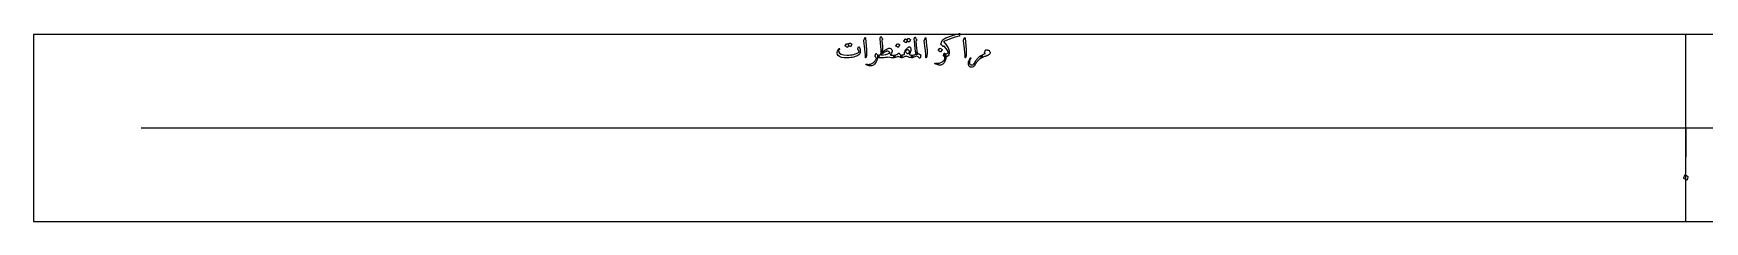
# Model space of a CAD drawing. Header units: millimetres. Extents: x -230 to 230, y -13 to 13.
# Drawn here: x -230 to 2.6, y -13 to 13.1 of the extents above; entities that cross this region are included whole.
import ezdxf

# ---------------------------------------------------------------- set-up
doc = ezdxf.new("R2010")
doc.units = ezdxf.units.MM
for name, color, linetype in [('CUT_OUTER', 1, 'Continuous'), ('ENGRAVE', 7, 'Continuous'), ('TEXT', 5, 'Continuous')]:
    doc.layers.add(name, color=color, linetype=linetype)

msp = doc.modelspace()

# ---------------------------------------------------------------- linework, layer by layer
at = {"layer": 'CUT_OUTER'}
msp.add_lwpolyline([(-230, -13), (230, -13), (230, 13), (-230, 13)], close=True, dxfattribs=at)
at = {"layer": 'ENGRAVE'}
for points in [[(0, -13), (0, 13)], [(-215, 0), (215, 0)], [(0, 0), (0, -4)]]:
    msp.add_lwpolyline(points, dxfattribs=at)
at = {"layer": 'TEXT'}
for points in [[(-116.3952, 11.7863), (-116.3901, 11.7913), (-116.3831, 11.7944), (-116.374, 11.7954), (-116.3629, 11.7944), (-116.3232, 11.7795), (-116.2848, 11.7631), (-116.2476, 11.7452), (-116.2117, 11.7258), (-116.1768, 11.7046), (-116.1426, 11.6815), (-116.1092, 11.6562), (-116.0766, 11.629), (-116.0703, 11.6207), (-116.0675, 11.6119), (-116.0683, 11.6026), (-116.0726, 11.5927), (-116.2661, 11.2863), (-116.2714, 11.2823), (-116.2792, 11.2823), (-116.2896, 11.2863), (-116.3024, 11.2944), (-116.3112, 11.3018), (-116.3256, 11.312), (-116.3455, 11.325), (-116.371, 11.3407), (-116.4022, 11.3595), (-116.4395, 11.3816), (-116.4829, 11.4069), (-116.5323, 11.4355), (-116.6855, 11.1976), (-116.6925, 11.1903), (-116.7016, 11.1885), (-116.7127, 11.1923), (-116.7258, 11.2016), (-116.7371, 11.2097), (-116.755, 11.2218), (-116.7795, 11.2379), (-116.8105, 11.2581), (-116.8485, 11.2823), (-116.8942, 11.3105), (-116.9473, 11.3427), (-117.0081, 11.379), (-117.0144, 11.3851), (-117.0171, 11.3911), (-117.0164, 11.3972), (-117.0121, 11.4032), (-116.8145, 11.6976), (-116.8095, 11.7026), (-116.8024, 11.7056), (-116.7933, 11.7067), (-116.7823, 11.7056), (-116.7485, 11.6947), (-116.7157, 11.682), (-116.684, 11.6675), (-116.6532, 11.6512), (-116.6235, 11.6334), (-116.5948, 11.6144), (-116.567, 11.5941), (-116.5403, 11.5726)], [(-114.2984, 12.4516), (-114.2598, 12.5262), (-114.2288, 12.5524), (-114.2054, 12.5302), (-114.1895, 12.4597), (-114.0968, 11.4718), (-114.0416, 10.8654), (-114.0292, 10.381), (-114.0597, 10.0186), (-114.1331, 9.7782), (-114.1464, 9.7586), (-114.1583, 9.748), (-114.1686, 9.7465), (-114.1774, 9.754), (-114.1845, 9.7659), (-114.1895, 9.7812), (-114.1925, 9.8002), (-114.1935, 9.8226), (-114.1935, 9.9972), (-114.2016, 10.1825), (-114.2177, 10.3783), (-114.2419, 10.5847), (-114.2472, 10.6386), (-114.2631, 10.7843), (-114.2896, 11.0217), (-114.3266, 11.3508), (-114.4153, 12.0806), (-114.4173, 12.1195), (-114.4153, 12.1552), (-114.4093, 12.188), (-114.3992, 12.2177)], [(-111.0524, 9.8468), (-111.2142, 9.8024), (-111.3972, 9.7702), (-111.6013, 9.75), (-111.8266, 9.7419), (-111.9396, 9.7404), (-112.0408, 9.7399), (-112.1302, 9.7404), (-112.2077, 9.7419), (-112.2733, 9.744), (-112.3271, 9.746), (-112.3691, 9.748), (-112.3992, 9.75), (-112.4151, 9.7588), (-112.4304, 9.7772), (-112.4453, 9.8052), (-112.4597, 9.8427), (-112.4877, 9.9564), (-112.4869, 10.0393), (-112.4574, 10.0915), (-112.3992, 10.1129), (-112.2258, 10.1169), (-112.004, 10.3548), (-112.0043, 10.5534), (-112.0091, 10.7621), (-112.0184, 10.9808), (-112.0323, 11.2097), (-112.0507, 11.4483), (-112.0736, 11.6966), (-112.1011, 11.9544), (-112.1331, 12.2218), (-112.137, 12.2601), (-112.1406, 12.2944), (-112.144, 12.3246), (-112.1472, 12.3508), (-112.1503, 12.373), (-112.1537, 12.3911), (-112.1574, 12.4052), (-112.1613, 12.4153), (-112.1613, 12.4536), (-112.1452, 12.5121), (-112.1129, 12.5907), (-112.0645, 12.6895), (-112.058, 12.7001), (-112.0504, 12.7077), (-112.0418, 12.7122), (-112.0323, 12.7137), (-112.0227, 12.7119), (-112.0141, 12.7067), (-112.0066, 12.6978), (-112, 12.6855), (-111.9577, 12.5849), (-111.9153, 12.501), (-111.873, 12.4337), (-111.8306, 12.3831), (-111.8125, 12.3599), (-111.8065, 12.3347), (-111.8125, 12.3075), (-111.8306, 12.2782), (-111.8992, 12.1895), (-111.9075, 12.1749), (-111.9123, 12.1552), (-111.9136, 12.1305), (-111.9113, 12.1008), (-111.8667, 11.7198), (-111.8377, 11.3992), (-111.8243, 11.1391), (-111.8266, 10.9395), (-111.8296, 10.9039), (-111.8347, 10.8614), (-111.8417, 10.8121), (-111.8508, 10.756), (-111.8616, 10.6934), (-111.874, 10.6245), (-111.8879, 10.5493), (-111.9032, 10.4677), (-111.6711, 10.6565), (-111.4708, 10.8075), (-111.3022, 10.9206), (-111.1653, 10.996), (-111.0466, 11.0446), (-110.9446, 11.0736), (-110.8591, 11.0829), (-110.7903, 11.0726), (-110.7004, 11.035), (-110.62, 10.9748), (-110.5491, 10.8919), (-110.4879, 10.7863), (-110.4798, 10.7654), (-110.4758, 10.7389), (-110.4758, 10.7069), (-110.4798, 10.6694), (-110.5181, 10.5214), (-110.5766, 10.3881), (-110.6552, 10.2694), (-110.754, 10.1653), (-110.6779, 10.1468), (-110.6028, 10.1316), (-110.5287, 10.1196), (-110.4556, 10.1109), (-110.3836, 10.1057), (-110.3125, 10.1043), (-110.2424, 10.1067), (-110.1734, 10.1129), (-110.1477, 10.1114), (-110.127, 10.0988), (-110.1114, 10.0751), (-110.1008, 10.0403), (-110.0874, 9.9675), (-110.0837, 9.9062), (-110.0895, 9.8566), (-110.1048, 9.8185), (-110.1258, 9.7886), (-110.1442, 9.7671), (-110.16, 9.7543), (-110.1734, 9.75), (-110.3765, 9.744), (-110.5907, 9.7581), (-110.816, 9.7923), (-111.0524, 9.8468)], [(-109.75, 11.6976), (-109.745, 11.7026), (-109.7379, 11.7056), (-109.7288, 11.7067), (-109.7177, 11.7056), (-109.6394, 11.6739), (-109.5655, 11.6351), (-109.4962, 11.5892), (-109.4315, 11.5363), (-109.4252, 11.5282), (-109.4224, 11.5202), (-109.4231, 11.5121), (-109.4274, 11.504), (-109.6169, 11.1976), (-109.624, 11.1903), (-109.6331, 11.1885), (-109.6442, 11.1923), (-109.6573, 11.2016), (-109.6686, 11.2097), (-109.6865, 11.2218), (-109.7109, 11.2379), (-109.7419, 11.2581), (-109.78, 11.2823), (-109.8256, 11.3105), (-109.8788, 11.3427), (-109.9395, 11.379), (-109.9476, 11.3851), (-109.9516, 11.3911), (-109.9516, 11.3972), (-109.9476, 11.4032)], [(-108.246, 12.4395), (-108.2409, 12.4446), (-108.2339, 12.4476), (-108.2248, 12.4486), (-108.2137, 12.4476), (-108.174, 12.4327), (-108.1356, 12.4163), (-108.0984, 12.3984), (-108.0625, 12.379), (-108.0276, 12.3579), (-107.9934, 12.3347), (-107.9601, 12.3095), (-107.9274, 12.2823), (-107.9211, 12.2739), (-107.9183, 12.2651), (-107.9191, 12.2558), (-107.9234, 12.246), (-108.1169, 11.9395), (-108.1222, 11.9355), (-108.13, 11.9355), (-108.1404, 11.9395), (-108.1532, 11.9476), (-108.162, 11.955), (-108.1764, 11.9652), (-108.1963, 11.9782), (-108.2218, 11.994), (-108.253, 12.0127), (-108.2903, 12.0348), (-108.3337, 12.0601), (-108.3831, 12.0887), (-108.5363, 11.8508), (-108.5433, 11.8435), (-108.5524, 11.8417), (-108.5635, 11.8455), (-108.5766, 11.8548), (-108.588, 11.8629), (-108.6058, 11.875), (-108.6303, 11.8911), (-108.6613, 11.9113), (-108.6993, 11.9355), (-108.745, 11.9637), (-108.7981, 11.996), (-108.8589, 12.0323), (-108.8652, 12.0383), (-108.8679, 12.0444), (-108.8672, 12.0504), (-108.8629, 12.0565), (-108.6653, 12.3508), (-108.6603, 12.3558), (-108.6532, 12.3589), (-108.6442, 12.3599), (-108.6331, 12.3589), (-108.5993, 12.3479), (-108.5665, 12.3352), (-108.5348, 12.3207), (-108.504, 12.3044), (-108.4743, 12.2867), (-108.4456, 12.2676), (-108.4178, 12.2474), (-108.3911, 12.2258)], [(-107.1331, 11.6694), (-107.1076, 11.4153), (-107.0837, 11.1895), (-107.0612, 10.9919), (-107.0403, 10.8226), (-107.0209, 10.6817), (-107.003, 10.5696), (-106.9866, 10.4861), (-106.9718, 10.4315), (-106.9501, 10.3609), (-106.9456, 10.3024), (-106.9582, 10.256), (-106.9879, 10.2218), (-107.0244, 10.2029), (-107.0575, 10.2026), (-107.0869, 10.221), (-107.1129, 10.2581), (-107.1585, 10.3994), (-107.2067, 10.6583), (-107.2573, 11.0345), (-107.3105, 11.5282), (-107.3294, 11.7407), (-107.3458, 11.9103), (-107.3596, 12.037), (-107.371, 12.121), (-107.4153, 12.3065), (-107.4211, 12.3392), (-107.4224, 12.369), (-107.4191, 12.3957), (-107.4113, 12.4194), (-107.3768, 12.4773), (-107.3498, 12.5222), (-107.3304, 12.5539), (-107.3185, 12.5726), (-107.2944, 12.6001), (-107.2742, 12.6099), (-107.2581, 12.6021), (-107.246, 12.5766), (-107.224, 12.5045), (-107.1865, 12.4294), (-107.1333, 12.3513), (-107.0645, 12.2702), (-107.0519, 12.254), (-107.0464, 12.2379), (-107.0479, 12.2218), (-107.0565, 12.2056), (-107.0702, 12.1861), (-107.0832, 12.1678), (-107.0954, 12.1508), (-107.1069, 12.1351), (-107.1176, 12.1206), (-107.1275, 12.1074), (-107.1367, 12.0954), (-107.1452, 12.0847), (-107.1573, 12.0665), (-107.1653, 12.0484), (-107.1694, 12.0302), (-107.1694, 12.0121), (-107.1641, 11.9725), (-107.1562, 11.9022), (-107.1459, 11.8012), (-107.1331, 11.6694)], [(-105.879, 12.4516), (-105.8405, 12.5262), (-105.8095, 12.5524), (-105.786, 12.5302), (-105.7702, 12.4597), (-105.6774, 11.4718), (-105.6222, 10.8654), (-105.6099, 10.381), (-105.6404, 10.0186), (-105.7137, 9.7782), (-105.7271, 9.7586), (-105.7389, 9.748), (-105.7492, 9.7465), (-105.7581, 9.754), (-105.7651, 9.7659), (-105.7702, 9.7812), (-105.7732, 9.8002), (-105.7742, 9.8226), (-105.7742, 9.9972), (-105.7823, 10.1825), (-105.7984, 10.3783), (-105.8226, 10.5847), (-105.8279, 10.6386), (-105.8438, 10.7843), (-105.8702, 11.0217), (-105.9073, 11.3508), (-105.996, 12.0806), (-105.998, 12.1195), (-105.996, 12.1552), (-105.9899, 12.188), (-105.9798, 12.2177)], [(-101.0403, 13.0806), (-101.0927, 12.7944), (-101.0993, 12.7795), (-101.1109, 12.7671), (-101.1275, 12.7573), (-101.1492, 12.75), (-101.7039, 12.591), (-102.255, 12.4123), (-102.8027, 12.214), (-103.3468, 11.996), (-102.9531, 11.56), (-102.6875, 11.1351), (-102.5499, 10.7213), (-102.5403, 10.3185), (-102.5892, 10.1368), (-102.6794, 9.999), (-102.811, 9.905), (-102.9839, 9.8548), (-103.0171, 9.8614), (-103.0524, 9.8931), (-103.0897, 9.9501), (-103.129, 10.0323), (-103.1683, 10.1318), (-103.1895, 10.2087), (-103.1925, 10.2629), (-103.1774, 10.2944), (-103.1683, 10.2991), (-103.1573, 10.3014), (-103.1442, 10.3012), (-103.129, 10.2984), (-103.0265, 10.2855), (-102.9163, 10.2954), (-102.7986, 10.3279), (-102.6734, 10.3831), (-102.6658, 10.5502), (-102.7601, 10.7692), (-102.9561, 11.0401), (-103.254, 11.3629), (-103.2704, 11.3753), (-103.2873, 11.38), (-103.3047, 11.3773), (-103.3226, 11.3669), (-103.3589, 11.3387), (-103.3805, 11.3256), (-103.4012, 11.3226), (-103.4209, 11.3296), (-103.4395, 11.3468), (-103.4835, 11.3965), (-103.5227, 11.441), (-103.5571, 11.4802), (-103.5867, 11.5141), (-103.6115, 11.5427), (-103.6316, 11.566), (-103.6468, 11.584), (-103.6573, 11.5968), (-103.6689, 11.6179), (-103.6754, 11.6411), (-103.6769, 11.6663), (-103.6734, 11.6935), (-103.5993, 11.94), (-103.498, 12.1391), (-103.3695, 12.2908), (-103.2137, 12.3952), (-102.9808, 12.5053), (-102.7379, 12.6099), (-102.4849, 12.7089), (-102.2218, 12.8024), (-101.9491, 12.8904), (-101.6673, 12.9728), (-101.3765, 13.0496), (-101.0766, 13.121), (-101.0562, 13.1245), (-101.0433, 13.119), (-101.0381, 13.1043), (-101.0403, 13.0806)], [(-100.4274, 12.4516), (-100.3889, 12.5262), (-100.3579, 12.5524), (-100.3344, 12.5302), (-100.3185, 12.4597), (-100.2258, 11.4718), (-100.1706, 10.8654), (-100.1583, 10.381), (-100.1888, 10.0186), (-100.2621, 9.7782), (-100.2755, 9.7586), (-100.2873, 9.748), (-100.2976, 9.7465), (-100.3065, 9.754), (-100.3135, 9.7659), (-100.3185, 9.7812), (-100.3216, 9.8002), (-100.3226, 9.8226), (-100.3226, 9.9972), (-100.3306, 10.1825), (-100.3468, 10.3783), (-100.371, 10.5847), (-100.3763, 10.6386), (-100.3921, 10.7843), (-100.4186, 11.0217), (-100.4556, 11.3508), (-100.5444, 12.0806), (-100.5464, 12.1195), (-100.5444, 12.1552), (-100.5383, 12.188), (-100.5282, 12.2177)], [(-115.0806, 11.25), (-115.0536, 11.216), (-115.0287, 11.1784), (-115.0062, 11.1373), (-114.9859, 11.0927), (-114.9679, 11.0449), (-114.9521, 10.994), (-114.9386, 10.94), (-114.9274, 10.8831), (-114.9128, 10.7686), (-114.9093, 10.6552), (-114.9168, 10.5428), (-114.9355, 10.4315), (-114.9637, 10.3322), (-115, 10.252), (-115.0444, 10.191), (-115.0968, 10.1492), (-115.2631, 10.0612), (-115.4395, 9.9829), (-115.626, 9.9141), (-115.8226, 9.8548), (-116.0292, 9.8057), (-116.246, 9.7671), (-116.4728, 9.7392), (-116.7097, 9.7218), (-117.1537, 9.7263), (-117.5181, 9.7883), (-117.8029, 9.9078), (-118.0081, 10.0847), (-118.0922, 10.223), (-118.131, 10.372), (-118.1245, 10.5315), (-118.0726, 10.7016), (-118.0551, 10.7383), (-118.0348, 10.7757), (-118.0117, 10.8139), (-117.9859, 10.8528), (-117.9573, 10.8925), (-117.9259, 10.933), (-117.8918, 10.9742), (-117.8548, 11.0161), (-117.8425, 11.028), (-117.8296, 11.0353), (-117.8163, 11.0381), (-117.8024, 11.0363), (-117.7931, 11.0328), (-117.7853, 11.0262), (-117.779, 11.0166), (-117.7742, 11.004), (-117.7719, 10.9922), (-117.7732, 10.9808), (-117.778, 10.97), (-117.7863, 10.9597), (-117.8208, 10.9186), (-117.8518, 10.876), (-117.8793, 10.8319), (-117.9032, 10.7863), (-117.9196, 10.7427), (-117.9284, 10.7006), (-117.9297, 10.66), (-117.9234, 10.621), (-117.7974, 10.3929), (-117.5605, 10.2329), (-117.2127, 10.1409), (-116.754, 10.1169), (-116.5019, 10.1266), (-116.2616, 10.1477), (-116.0331, 10.1801), (-115.8165, 10.2238), (-115.6115, 10.2789), (-115.4178, 10.3453), (-115.2355, 10.423), (-115.0645, 10.5121), (-115.0811, 10.5953), (-115.119, 10.6875), (-115.1779, 10.7888), (-115.2581, 10.8992), (-115.2606, 10.9098), (-115.2601, 10.9294), (-115.2566, 10.9582), (-115.25, 10.996), (-115.2482, 10.9997), (-115.247, 11.003), (-115.2462, 11.0058), (-115.246, 11.0081), (-115.2329, 11.0595), (-115.2137, 11.1169), (-115.1885, 11.1804), (-115.1573, 11.25), (-115.1434, 11.2712), (-115.126, 11.2782), (-115.1051, 11.2712), (-115.0806, 11.25)], [(-112.8548, 10), (-112.7298, 10.3226), (-112.716, 10.3483), (-112.7026, 10.3609), (-112.6898, 10.3604), (-112.6774, 10.3468), (-112.6436, 10.2903), (-112.6109, 10.2419), (-112.5791, 10.2016), (-112.5484, 10.1694), (-112.5146, 10.1447), (-112.4778, 10.127), (-112.438, 10.1164), (-112.3952, 10.1129), (-112.3528, 10.1018), (-112.3226, 10.0685), (-112.3044, 10.0131), (-112.2984, 9.9355), (-112.3044, 9.8574), (-112.3226, 9.8004), (-112.3528, 9.7646), (-112.3952, 9.75), (-112.4277, 9.7485), (-112.4607, 9.748), (-112.4942, 9.7485), (-112.5282, 9.75), (-112.534, 9.7485), (-112.5393, 9.744), (-112.5441, 9.7364), (-112.5484, 9.7258), (-112.5701, 9.535), (-112.623, 9.3498), (-112.7072, 9.1701), (-112.8226, 8.996), (-112.9514, 8.8445), (-113.0756, 8.7329), (-113.1953, 8.661), (-113.3105, 8.629), (-113.4189, 8.6207), (-113.5181, 8.62), (-113.6084, 8.6268), (-113.6895, 8.6411), (-113.7292, 8.6522), (-113.7717, 8.6653), (-113.8169, 8.6804), (-113.8649, 8.6976), (-113.9154, 8.7172), (-113.9682, 8.7399), (-114.0233, 8.7656), (-114.0806, 8.7944), (-114.095, 8.8009), (-114.1058, 8.8085), (-114.1132, 8.817), (-114.1169, 8.8266), (-114.1195, 8.8395), (-114.119, 8.8498), (-114.1154, 8.8576), (-114.1089, 8.8629), (-114.1003, 8.8677), (-114.0907, 8.87), (-114.0801, 8.8697), (-114.0685, 8.8669), (-113.9415, 8.8412), (-113.8226, 8.8286), (-113.7117, 8.8291), (-113.6089, 8.8427), (-113.5072, 8.8696), (-113.4078, 8.9057), (-113.3106, 8.9512), (-113.2157, 9.006), (-113.1229, 9.0699), (-113.0318, 9.1426), (-112.9424, 9.2242), (-112.8548, 9.3145), (-112.7891, 9.3969), (-112.7369, 9.4788), (-112.6983, 9.5602), (-112.6734, 9.6411), (-112.6807, 9.6976), (-112.7107, 9.7621), (-112.7634, 9.8347), (-112.8387, 9.9153), (-112.8518, 9.9327), (-112.8589, 9.9526), (-112.8599, 9.9751), (-112.8548, 10)], [(-110.9194, 10.5847), (-111.0587, 10.6482), (-111.2228, 10.6492), (-111.4115, 10.5877), (-111.625, 10.4637), (-111.6808, 10.4246), (-111.7354, 10.3841), (-111.7887, 10.342), (-111.8407, 10.2984), (-111.8915, 10.2538), (-111.941, 10.2087), (-111.9893, 10.1631), (-112.0363, 10.1169), (-111.6865, 10.1517), (-111.3589, 10.2157), (-111.0534, 10.309), (-110.7702, 10.4315), (-110.7946, 10.4682), (-110.8276, 10.506), (-110.8692, 10.5449), (-110.9194, 10.5847)], [(-109.1935, 10.1129), (-109.1615, 10.1026), (-109.1381, 10.0917), (-109.1232, 10.0804), (-109.1169, 10.0685), (-109.1139, 10.0504), (-109.1129, 10.0282), (-109.1139, 10.002), (-109.1169, 9.9718), (-109.1323, 9.8747), (-109.1502, 9.8054), (-109.1706, 9.7639), (-109.1935, 9.75), (-109.3024, 9.7654), (-109.4113, 9.8115), (-109.5202, 9.8884), (-109.629, 9.996), (-109.7329, 9.8974), (-109.8589, 9.8236), (-110.0071, 9.7744), (-110.1774, 9.75), (-110.1958, 9.7538), (-110.2107, 9.7651), (-110.222, 9.784), (-110.2298, 9.8105), (-110.2621, 9.9798), (-110.2656, 9.9987), (-110.2641, 10.0192), (-110.2576, 10.0411), (-110.246, 10.0645), (-110.2326, 10.0827), (-110.2167, 10.0968), (-110.1983, 10.1069), (-110.1774, 10.1129), (-109.9738, 10.1431), (-109.8065, 10.1976), (-109.6754, 10.2762), (-109.5806, 10.379), (-109.5696, 10.3931), (-109.5565, 10.4032), (-109.5413, 10.4093), (-109.5242, 10.4113), (-109.5083, 10.409), (-109.497, 10.4022), (-109.4902, 10.3909), (-109.4879, 10.375), (-109.4874, 10.3599), (-109.4859, 10.3468), (-109.4834, 10.3357), (-109.4798, 10.3266), (-109.412, 10.2452), (-109.3417, 10.1825), (-109.2689, 10.1384), (-109.1935, 10.1129)], [(-108.0524, 11.2782), (-108.0466, 11.2781), (-108.0413, 11.2777), (-108.0365, 11.2771), (-108.0323, 11.2762), (-108.0282, 11.2751), (-108.0242, 11.2737), (-108.0202, 11.2721), (-108.0161, 11.2702), (-107.972, 11.2336), (-107.9365, 11.1845), (-107.9095, 11.1227), (-107.8911, 11.0484), (-107.8758, 10.8974), (-107.8821, 10.751), (-107.91, 10.6091), (-107.9597, 10.4718), (-107.9743, 10.4395), (-107.9899, 10.4073), (-108.0066, 10.375), (-108.0242, 10.3427), (-108.0428, 10.3105), (-108.0625, 10.2782), (-108.0832, 10.246), (-108.1048, 10.2137), (-108.0433, 10.1927), (-107.9839, 10.1739), (-107.9264, 10.1574), (-107.871, 10.1431), (-107.8175, 10.1314), (-107.7661, 10.1225), (-107.7167, 10.1163), (-107.6694, 10.1129), (-107.6512, 10.1066), (-107.6371, 10.0877), (-107.627, 10.0562), (-107.621, 10.0121), (-107.6149, 9.9005), (-107.621, 9.8196), (-107.6391, 9.7694), (-107.6694, 9.75), (-107.8422, 9.751), (-108.0383, 9.7903), (-108.2576, 9.8679), (-108.5, 9.9839), (-108.5814, 9.9456), (-108.6724, 9.9073), (-108.7729, 9.869), (-108.8831, 9.8306), (-108.9932, 9.7954), (-109.0817, 9.7702), (-109.1484, 9.755), (-109.1935, 9.75), (-109.2162, 9.7555), (-109.2359, 9.7722), (-109.2525, 9.7999), (-109.2661, 9.8387), (-109.2713, 9.8609), (-109.2747, 9.8831), (-109.2763, 9.9052), (-109.2762, 9.9274), (-109.2748, 9.9496), (-109.2727, 9.9718), (-109.2698, 9.994), (-109.2661, 10.0161), (-109.254, 10.057), (-109.2379, 10.0867), (-109.2177, 10.1053), (-109.1935, 10.1129), (-109.1358, 10.1234), (-109.0796, 10.1346), (-109.0249, 10.1465), (-108.9718, 10.1593), (-108.9196, 10.1728), (-108.8679, 10.187), (-108.8168, 10.202), (-108.7661, 10.2177), (-108.7737, 10.3082), (-108.7681, 10.4022), (-108.7495, 10.4997), (-108.7177, 10.6008), (-108.6826, 10.6822), (-108.6416, 10.7611), (-108.5949, 10.8374), (-108.5423, 10.9113), (-108.4835, 10.9826), (-108.4178, 11.0514), (-108.3454, 11.1177), (-108.2661, 11.1815), (-108.2044, 11.2238), (-108.1482, 11.254), (-108.0975, 11.2722), (-108.0524, 11.2782)], [(-108.2339, 10.8508), (-108.3284, 10.8455), (-108.4183, 10.8095), (-108.5038, 10.7427), (-108.5847, 10.6452), (-108.5985, 10.6129), (-108.5958, 10.5726), (-108.5764, 10.5242), (-108.5403, 10.4677), (-108.4927, 10.4148), (-108.4425, 10.377), (-108.3899, 10.3543), (-108.3347, 10.3468), (-108.2742, 10.3566), (-108.2097, 10.3861), (-108.1411, 10.4352), (-108.0685, 10.504), (-108.0743, 10.6391), (-108.1038, 10.7419), (-108.157, 10.8125), (-108.2339, 10.8508)], [(-107.1008, 10.5242), (-107.0534, 10.5282), (-107.0161, 10.5161), (-106.9889, 10.4879), (-106.9718, 10.4435), (-106.964, 10.4216), (-106.9486, 10.4002), (-106.9257, 10.3793), (-106.8952, 10.3589), (-106.876, 10.3482), (-106.8548, 10.3362), (-106.8317, 10.323), (-106.8065, 10.3085), (-106.7792, 10.2932), (-106.75, 10.2777), (-106.7188, 10.262), (-106.6855, 10.246), (-106.6235, 10.216), (-106.5746, 10.1905), (-106.5388, 10.1696), (-106.5161, 10.1532), (-106.5008, 10.1389), (-106.4909, 10.124), (-106.4866, 10.1086), (-106.4879, 10.0927), (-106.5048, 9.9723), (-106.5232, 9.869), (-106.5431, 9.7828), (-106.5645, 9.7137), (-106.5701, 9.7049), (-106.5786, 9.6986), (-106.5902, 9.6948), (-106.6048, 9.6935), (-106.6232, 9.6943), (-106.6381, 9.6966), (-106.6494, 9.7004), (-106.6573, 9.7056), (-106.7591, 9.8002), (-106.8548, 9.874), (-106.9446, 9.9272), (-107.0282, 9.9597), (-107.1129, 9.9667), (-107.2137, 9.9476), (-107.3306, 9.9022), (-107.4637, 9.8306), (-107.528, 9.7954), (-107.5837, 9.7702), (-107.6308, 9.755), (-107.6694, 9.75), (-107.688, 9.7533), (-107.7036, 9.7631), (-107.7162, 9.7795), (-107.7258, 9.8024), (-107.7586, 9.9337), (-107.7601, 10.0292), (-107.7303, 10.089), (-107.6694, 10.1129), (-107.6041, 10.1205), (-107.5373, 10.131), (-107.469, 10.1447), (-107.3992, 10.1613), (-107.3281, 10.1812), (-107.256, 10.2046), (-107.183, 10.2316), (-107.1089, 10.2621), (-107.1326, 10.3707), (-107.1391, 10.4506), (-107.1285, 10.5018), (-107.1008, 10.5242)], [(-103.1976, 10.375), (-103.1626, 10.3453), (-103.126, 10.3004), (-103.088, 10.2404), (-103.0484, 10.1653), (-103.0139, 10.0832), (-102.9909, 9.998), (-102.9796, 9.9098), (-102.9798, 9.8185), (-102.983, 9.7714), (-102.9884, 9.7228), (-102.9961, 9.6726), (-103.006, 9.621), (-103.0185, 9.5678), (-103.0338, 9.5131), (-103.0518, 9.4569), (-103.0726, 9.3992), (-103.0941, 9.343), (-103.1184, 9.2873), (-103.1455, 9.2321), (-103.1754, 9.1774), (-103.208, 9.1232), (-103.2434, 9.0696), (-103.2816, 9.0164), (-103.3226, 8.9637), (-103.4088, 8.8715), (-103.498, 8.8004), (-103.5902, 8.7505), (-103.6855, 8.7218), (-103.7248, 8.7155), (-103.7621, 8.7127), (-103.7974, 8.7135), (-103.8306, 8.7177), (-103.8957, 8.7297), (-103.9657, 8.7455), (-104.0408, 8.765), (-104.121, 8.7883), (-104.2061, 8.8157), (-104.2964, 8.8473), (-104.3916, 8.8832), (-104.4919, 8.9234), (-104.5013, 8.9267), (-104.5091, 8.9325), (-104.5154, 8.9408), (-104.5202, 8.9516), (-104.5224, 8.9617), (-104.5212, 8.9718), (-104.5164, 8.9819), (-104.5081, 8.9919), (-104.5005, 8.9972), (-104.4899, 9.001), (-104.4763, 9.0033), (-104.4597, 9.004), (-104.2644, 8.9907), (-104.1018, 8.9869), (-103.972, 8.9927), (-103.875, 9.0081), (-103.7853, 9.0396), (-103.6855, 9.0897), (-103.5756, 9.1585), (-103.4556, 9.246), (-103.3417, 9.343), (-103.25, 9.4365), (-103.1804, 9.5265), (-103.1331, 9.6129), (-103.1242, 9.6726), (-103.126, 9.7308), (-103.1384, 9.7876), (-103.1613, 9.8427), (-103.193, 9.8972), (-103.2278, 9.9435), (-103.2656, 9.9819), (-103.3065, 10.0121), (-103.311, 10.0192), (-103.3125, 10.0323), (-103.311, 10.0514), (-103.3065, 10.0766), (-103.246, 10.3589), (-103.2429, 10.3664), (-103.2379, 10.373), (-103.2308, 10.3785), (-103.2218, 10.3831), (-103.2142, 10.3841), (-103.2077, 10.3831), (-103.2021, 10.38), (-103.1976, 10.375)], [(-103.8548, 11.0685), (-103.8498, 11.0736), (-103.8427, 11.0766), (-103.8337, 11.0776), (-103.8226, 11.0766), (-103.7442, 11.0449), (-103.6704, 11.006), (-103.6011, 10.9602), (-103.5363, 10.9073), (-103.53, 10.8992), (-103.5272, 10.8911), (-103.528, 10.8831), (-103.5323, 10.875), (-103.7218, 10.5685), (-103.7288, 10.5612), (-103.7379, 10.5595), (-103.749, 10.5633), (-103.7621, 10.5726), (-103.7734, 10.5806), (-103.7913, 10.5927), (-103.8158, 10.6089), (-103.8468, 10.629), (-103.8848, 10.6532), (-103.9304, 10.6815), (-103.9836, 10.7137), (-104.0444, 10.75), (-104.0524, 10.756), (-104.0565, 10.7621), (-104.0565, 10.7681), (-104.0524, 10.7742)], [(-98.004, 9.75), (-98.1719, 9.6532), (-98.3246, 9.5444), (-98.4622, 9.4234), (-98.5847, 9.2903), (-98.6356, 9.2288), (-98.6835, 9.1694), (-98.7283, 9.1119), (-98.7702, 9.0565), (-98.809, 9.003), (-98.8448, 8.9516), (-98.8775, 8.9022), (-98.9073, 8.8548), (-99.0567, 8.6449), (-99.2067, 8.503), (-99.3571, 8.4292), (-99.5081, 8.4234), (-99.5887, 8.4458), (-99.6613, 8.4849), (-99.7258, 8.5406), (-99.7823, 8.6129), (-99.8213, 8.6885), (-99.8458, 8.7823), (-99.8556, 8.8942), (-99.8508, 9.0242), (-99.8261, 9.1673), (-99.7762, 9.3306), (-99.7011, 9.5141), (-99.6008, 9.7177), (-99.5922, 9.7288), (-99.5827, 9.7379), (-99.5721, 9.745), (-99.5605, 9.75), (-99.5494, 9.7523), (-99.5403, 9.751), (-99.5333, 9.7462), (-99.5282, 9.7379), (-99.5249, 9.7266), (-99.5232, 9.7167), (-99.5229, 9.7084), (-99.5242, 9.7016), (-99.5275, 9.6949), (-99.5333, 9.683), (-99.5416, 9.6657), (-99.5524, 9.6431), (-99.5658, 9.6153), (-99.5817, 9.5822), (-99.6001, 9.5437), (-99.621, 9.5), (-99.6578, 9.4194), (-99.6875, 9.3387), (-99.7102, 9.2581), (-99.7258, 9.1774), (-99.7291, 9.0345), (-99.6946, 8.9204), (-99.6222, 8.8349), (-99.5121, 8.7782), (-99.4317, 8.7593), (-99.3558, 8.7591), (-99.2845, 8.7775), (-99.2177, 8.8145), (-99.1537, 8.8649), (-99.0907, 8.9315), (-99.0287, 9.0141), (-98.9677, 9.1129), (-98.8926, 9.2399), (-98.8165, 9.3589), (-98.7394, 9.4698), (-98.6613, 9.5726), (-98.5817, 9.6676), (-98.5, 9.755), (-98.4163, 9.8349), (-98.3306, 9.9073), (-98.2955, 9.9351), (-98.2586, 9.9622), (-98.2199, 9.9885), (-98.1794, 10.0141), (-98.1375, 10.0392), (-98.0943, 10.064), (-98.0498, 10.0886), (-98.004, 10.1129), (-97.9705, 10.126), (-97.9466, 10.125), (-97.9322, 10.1099), (-97.9274, 10.0806), (-97.9296, 10.0427), (-97.932, 10.0055), (-97.9346, 9.9691), (-97.9375, 9.9335), (-97.9409, 9.8988), (-97.9451, 9.8654), (-97.95, 9.8333), (-97.9556, 9.8024), (-97.9602, 9.7886), (-97.9698, 9.7752), (-97.9844, 9.7623), (-98.004, 9.75)], [(-98.004, 10.1129), (-97.8863, 10.1719), (-97.7591, 10.2278), (-97.6222, 10.2807), (-97.4758, 10.3306), (-97.4657, 10.3367), (-97.4637, 10.3427), (-97.4698, 10.3488), (-97.4839, 10.3548), (-97.5524, 10.3831), (-97.5781, 10.3972), (-97.5948, 10.4153), (-97.6023, 10.4375), (-97.6008, 10.4637), (-97.5721, 10.5738), (-97.5423, 10.6663), (-97.5116, 10.7412), (-97.4798, 10.7984), (-97.4589, 10.8213), (-97.4365, 10.8377), (-97.4126, 10.8475), (-97.3871, 10.8508), (-97.2707, 10.8395), (-97.1633, 10.8175), (-97.065, 10.785), (-96.9758, 10.7419), (-96.907, 10.6847), (-96.8619, 10.6058), (-96.8405, 10.5053), (-96.8427, 10.3831), (-96.8659, 10.3102), (-96.9073, 10.245), (-96.9667, 10.1872), (-97.0444, 10.1371), (-97.1009, 10.1077), (-97.1578, 10.0801), (-97.2148, 10.0543), (-97.2722, 10.0302), (-97.33, 10.0077), (-97.3886, 9.9864), (-97.448, 9.9664), (-97.5081, 9.9476), (-97.5757, 9.9268), (-97.6416, 9.9047), (-97.7058, 9.8814), (-97.7681, 9.8569), (-97.829, 9.8313), (-97.8886, 9.8049), (-97.947, 9.7778), (-98.004, 9.75), (-98.0376, 9.7729), (-98.0615, 9.8014), (-98.0759, 9.8354), (-98.0806, 9.875), (-98.0784, 9.9214), (-98.0716, 9.9637), (-98.0602, 10.002), (-98.0444, 10.0363)], [(-0.1473, -6.5529), (-0.1413, -6.5385), (-0.134, -6.5272), (-0.1253, -6.519), (-0.1153, -6.5139), (-0.1, -6.5097), (-0.0825, -6.5112), (-0.0628, -6.5185), (-0.0408, -6.5316), (0.2537, -6.7197), (0.2785, -6.7432), (0.2927, -6.7711), (0.2963, -6.8035), (0.2892, -6.8403), (0.1756, -7.1916), (0.1575, -7.2255), (0.1313, -7.2422), (0.0971, -7.2415), (0.055, -7.2235), (-0.2679, -7.0355), (-0.2848, -7.0195), (-0.2927, -6.9965), (-0.2919, -6.9663), (-0.2821, -6.929)]]:
    msp.add_lwpolyline(points, close=True, dxfattribs=at)

doc.saveas('drawing.dxf')
